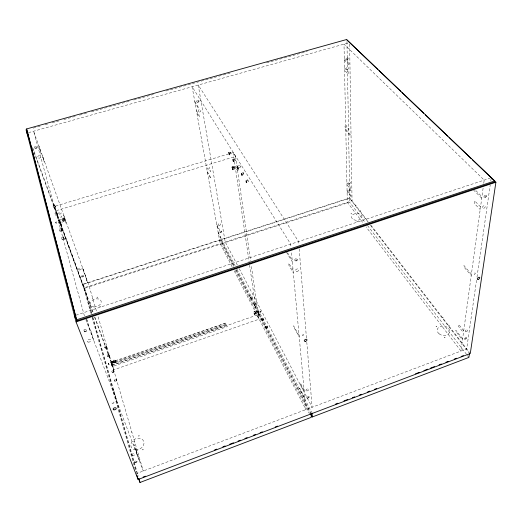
<?xml version="1.0" encoding="UTF-8"?>
<svg xmlns="http://www.w3.org/2000/svg" width="522" height="522" viewBox="0 0 522 522"><rect width="100%" height="100%" fill="white"/><g stroke="black" fill="none" stroke-linecap="round" stroke-linejoin="round"><path stroke-width="0.39" stroke-dasharray="2.61 1.96" d="M250.567 297.233L251.115 298.773L252.537 298.271L252.165 296.946L250.593 297.201L251.239 298.564M251.982 296.724L252.511 298.297M256.211 305.383L255.682 303.797L256.243 305.357L254.808 305.872L254.325 304.306L254.977 305.912L254.651 306.186L254.142 303.882L254.932 305.664M109.163 364.904C107.434 359.912 109.235 367.416 108.941 364.102M255.728 303.824L254.247 304.306L254.834 305.631M483.098 188.174L460.972 351.052L366.092 226.92M483.757 183.339L484.194 180.116L344.005 44.135L347.313 202.353L363.129 223.038M108.622 363.227L108.85 364.03M258.586 313.102L258.005 311.523L258.586 313.102L260.87 312.26L260.524 310.831L258.018 311.503L258.573 313.109L258.025 311.282L253.92 312.698L254.429 314.635L256.158 314.035A1.696 1.253 -8.6 0 1 258.331 314.622L258.866 315.647L259.656 315.373L258.025 311.282M476.534 280.288L466.681 348.892L136.438 473.578M476.997 277.058L490.204 185.042M490.784 181.01L491.13 178.589M263.878 319.973C264.445 317.794 260.798 318.263 262.142 320.071C263.453 321.376 264.086 319.464 263.303 318.374M267.238 325.898C267.075 327.085 268.38 328.247 267.518 326.322C265.222 324.188 265.352 329.943 267.786 327.535M237.784 168.091L237.132 166.205L237.745 168.136L240.485 167.236L240.166 165.513L237.158 166.185L237.764 168.117L237.105 165.865L232.173 167.366L232.799 169.859L234.887 169.219A2.023 1.201 -8.4 0 1 237.445 169.715L238.052 170.681L238.998 170.394L238.711 168.436L237.105 165.865M228.773 152.672L229.341 154.558L231.057 154.036L230.483 152.15L228.747 152.75L229.347 154.558L228.819 152.652L229.138 153.168M229.393 154.538C229.465 151.484 227.409 152.183 229.021 154.76M233.53 161.246L232.903 159.354L233.478 161.259L235.213 160.73L235.05 159.595L234.632 158.825L232.897 159.36L233.478 161.265L232.949 159.34M241.464 173.226L242.058 175.17L243.833 174.629L243.676 173.48L243.239 172.678L241.464 173.226L242.11 175.157L241.471 173.219L242.11 175.157M243.239 172.678L243.833 174.629M245.908 180.423L246.508 182.393L248.309 181.839L248.152 180.684L247.709 179.868L245.908 180.423L246.567 182.38M247.65 179.881L248.309 181.839M63.775 237.81L63.443 236.942L61.518 237.549L62.196 239.605L64.115 239.004L63.86 238.078L64.434 239.422L63.279 236.427L63.704 237.888M63.619 237.621L63.443 236.942L63.684 237.549M115.245 361.89L111.343 363.547L111.48 364.102L110.86 362.216L115.284 360.682L115.949 362.646L115.76 362.02L111.343 363.547L112.23 366.588L113.085 366.287L112.745 365.146A1.807 1.312 -22.2 0 1 114.077 363.292L226.763 324.227L111.343 363.547L110.938 362.425L111.323 363.514L113.652 362L226.502 322.864L110.86 362.216L111.741 365.256L112.23 366.588L227.801 326.426M254.808 305.872L254.279 304.28M62.196 239.605L61.524 237.543M261.874 318.87C262.559 321.924 262.129 318.766 262.148 319.288M262.416 320.501L262.37 319.908M265.796 326.4C266.488 329.486 266.05 326.283 266.076 326.831M266.344 328.044L266.35 327.653M230.483 152.15L231.011 154.055M234.632 158.825L235.161 160.75M114.788 381.308C118.905 381.112 113.587 377.191 114.501 380.531C115.055 382.241 114.507 380.127 114.227 379.592M94.508 317.056L113.816 369.778L259.003 319.196L251.226 265.209M113.692 371.631L113.894 372.336L112.341 372.878L111.786 371.181L113.339 370.646L113.692 371.638M113.718 360.317L114.396 360.082M253.96 311.81L254.586 311.595M254.429 314.635L254.214 313.265L255.956 312.665A1.696 1.253 -8.6 0 1 258.129 313.252L258.866 315.647M254.136 314.068L258.227 312.652L258.018 311.503M111.741 365.256L227.54 325.062M258.664 314.277L259.454 313.996M113.816 369.778L112.484 365.237L256.896 315.118L249.607 265.228M108.915 355.469L109.118 356.024L107.597 356.546L107.069 354.901L108.589 354.379L108.87 355.143L108.517 353.949L109.411 356.324L108.596 354.418L108.713 354.836M111.264 363.325L114.044 362.307A0.9 0.587 -18.6 0 1 114.09 361.244A0.9 0.587 -18.6 0 1 115.375 361.563A0.9 0.587 -18.6 0 1 114.037 362.307M105.32 348.657L104.785 347.013L105.32 348.657L106.821 348.141L106.677 347.776L107.121 348.363L106.22 346.079L106.736 347.933M104.791 347.052L106.286 346.504L106.612 347.587M75.99 315.21L489.838 178.25M32.54 147.308L82.678 284.288L349.76 197.871L368.493 222.065M91.696 314.218L83.22 284.438L220.702 239.944L234.248 265.966M233.876 265.985L222.235 243.598L221.543 239.676L349.557 198.243L367.971 222.052M83.22 284.438L84.623 288.281L221.4 243.872L233.386 266.996M222.235 243.598L349.629 202.229L365.035 222.274M59.273 229.243C62.418 226.346 62.307 233.562 59.697 230.672C58.882 228.382 59.652 229.921 59.945 231.272M62.503 218.62L63.332 218.366M232.29 166.831L233.047 166.603M58.823 220.264L64.226 218.614L65.087 221.152L62.81 221.85A2.173 1.279 -17.8 0 0 61.074 223.723L61.381 224.832L60.343 225.152L58.823 220.264L60.343 225.152M232.173 167.366L232.499 167.901L234.593 167.268A2.029 1.201 -8.4 0 1 237.158 167.758L238.052 170.681M62.914 220.088L63.743 219.834M233.08 168.117L233.836 167.882M59.515 222.189C60.441 217.022 47.143 227.755 64.917 220.538L65.087 221.152M232.473 169.324L237.393 167.816L238.998 170.394M59.632 223.227L60.682 222.907L61.381 224.832M237.764 168.723L238.711 168.436M55.6 215.273C59.873 215.958 55.371 210.209 55.091 213.896C55.795 216.167 55.502 214.529 54.941 213.289M53.505 207.573C58.059 207.841 52.585 202.738 53.081 206.451C53.773 208.578 53.29 206.523 52.859 205.616M235.552 156.417L233.145 152.574L54.392 206.425L55.606 210.855L235.552 156.417L250.645 261.176M110.86 362.216L114.964 361.107M33.212 128.118L41.068 125.919M44.996 124.823L48.135 123.942M52.063 122.846L59.919 120.647M63.847 119.551L76.414 116.034M79.553 115.16L87.409 112.961M91.337 111.858L129.821 101.098M133.749 99.996L153.383 94.502M165.95 90.991L230.359 72.976M266.488 62.868L307.334 51.443M28.449 132.66L348.043 43M57.029 213.335L56.787 212.728L57.688 215.175L56.611 212.232L57.113 213.916M246.43 182.863C247.702 179.633 243.728 178.909 246.371 182.817M241.823 175.522C243.604 173.545 239.513 171.072 241.679 175.32M111.786 371.181L112.341 372.878M113.62 371.416L113.202 370.222L114.031 372.76L113.496 371.266M344.311 58.842L349.342 63.886L349.362 65.257L344.337 60.206M475.842 190.582L481.943 196.696M473.428 189.884L481.734 198.23M344.5 67.945L348.154 71.677L348.2 74.065L344.553 70.32M480.56 206.882L474.505 200.696L474.165 203.339L480.201 209.531M107.069 354.901L107.356 355.678M345.786 129.365L350.471 134.767L350.49 135.948L345.812 130.539M471.412 274.187L463.967 265.6L463.81 266.866L471.242 275.453M54.686 205.068L55.567 207.482L54.503 204.572L54.836 205.655M346.902 182.778L350.151 186.896L350.184 188.755L346.941 184.638M463.725 330.759L458.694 324.384L458.447 326.322L463.464 332.697M347.065 190.569L351.456 196.2L351.469 197.225L347.091 191.594M462.629 338.863L455.889 330.217L455.758 331.281L462.479 339.926M370.985 225.282L469.376 352.37M370.463 225.269L469.493 353.316M367.521 225.504L466.896 354.836M467.392 355.482L468.887 357.426M228.988 154.714L229.549 155.001L229.288 153.305M233.112 161.415C235.494 162.453 230.874 155.321 233.145 161.461M240.264 166.048L240.538 166.472M237.314 166.949L237.582 167.373M234.345 167.503A1.011 0.796 -32.2 0 0 232.701 167.627A1.011 0.796 -32.2 0 0 233.334 168.86A1.011 0.796 -32.2 0 0 234.345 167.503C234.019 164.606 230.182 166.792 232.577 168.489M194.758 101.412L198.282 107.154L198.517 108.517L195 102.769M287.518 252.713L292.203 260.354M286.389 252.119L292.34 261.848M196.376 110.475L198.947 114.723L199.365 117.098L196.801 112.843M293.116 270.292L288.757 263.095L289.005 265.672L293.351 272.875M207.273 171.503L210.666 177.565L210.868 178.739L207.482 172.671M299.106 335.646L293.612 325.819L293.729 327.046L299.217 336.873M64.089 238.952L63.769 237.797M260.641 311.229L260.883 311.68M216.702 224.329L219.109 228.897L219.436 230.731L217.028 226.163M304.104 390.149L300.307 382.939L300.489 384.805L304.274 392.009M237.36 265.072L225.217 241.98L198.23 85.034L298.571 241.542L298.838 244.792M239.259 268.68L312.123 407.245L306.805 342.269M258.188 312.078L258.423 312.528M258.227 312.652L259.656 315.373M61.165 228.662L61.322 229.041M218.072 232.009L221.517 239.272L218.255 233.021M304.822 397.921L299.719 388.166L299.817 389.19L304.913 398.945M221.543 239.676L235.115 265.678M237.001 269.287L311.654 412.295M236.127 269.58L310.981 413.411M236.127 270.324L310.473 413.333M255.715 312.645C255.604 309.885 252.035 311.882 254.234 313.468M234.887 269.887L309.442 413.724M253.92 312.698L254.214 313.265M232.075 266.716L220.147 243.624L192.142 86.737L290.715 244.146L291.015 247.389M234.313 271.048L305.892 409.6L291.387 251.447M256.896 315.118L259.003 319.196M59.606 222.6L58.94 220.623M61.407 229.269L61.831 230.698L61.74 230.287M55.084 206.164L55.332 207.019L55.091 206.418M55.319 207.019L54.999 206.164M109.085 355.952L109 355.567M106.286 346.504L106.638 347.704M61.798 230.633L61.505 229.837M266.155 327.026C264.386 323.666 267.016 331.176 266.233 327.242M84.407 315.849L33.61 131.218L89.151 286.141L96.687 311.882M85.849 319.647L143.263 471.001L97.829 315.784M113.404 389.51L117.052 401.907M55.913 222.268L56.148 222.907M54.392 206.425L93.497 313.317M94.893 317.135L112.484 365.237M55.606 210.855L93.112 313.239M32.566 148.333L83.709 287.909L352.043 200.82L349.623 43.372M59.162 221.276L59.397 221.915M113.085 366.287L112.263 363.814A1.807 1.318 -22.1 0 1 113.6 361.961C111.773 359.906 115.799 358.627 115.355 361.413M62.797 218.17L63.031 218.809M113.979 359.978L114.135 360.421M114.422 361.485L114.586 361.929M63.214 219.638L63.443 220.277M266.2 326.935L266.416 327.568M116.21 380.407C117.476 383.017 115.258 376.349 115.93 379.553M61.596 230.091C63.345 233.758 60.291 224.943 61.42 229.582L61.159 228.669L61.263 229.086M251.069 297.971C249.262 294.297 251.526 301.559 251.062 298.179M116.275 380.649L116.067 379.983L116.171 380.355M57.113 213.85L57.244 214.294M106.612 347.574L106.821 348.102M113.679 371.781L113.809 372.219M107.323 355.782L107.61 356.559M131.159 431.838L131.283 432.268L131.192 431.935M61.374 229.51L61.511 229.908M63.658 237.823L63.795 238.228M90.332 291.974L90.306 291.961M113.607 371.566L113.711 371.925M115.956 379.69L116.269 380.44M63.534 237.425L63.697 237.875M106.331 346.758L106.475 347.163M113.398 370.946L113.535 371.351M115.851 379.363L115.995 379.768M115.284 360.682L115.473 361.315M85.425 275.74L87.435 282.643L85.066 274.742M139.433 460.919L135.864 448.972L139.067 459.954M83.011 269L84.479 274.063L82.365 267.199M136.947 454.355L133.913 444.457L136.275 452.594M56.872 213.107L56.774 212.728M63.547 237.38L63.436 236.955M64.128 216.336L66.059 223.116L63.71 215.181M84.623 288.281L91.989 314.127M92.883 317.259L138.213 476.214M92.59 317.35L137.214 474.087M64.226 218.614L64.402 219.227L62.111 219.925A2.179 1.279 -17.7 0 0 60.376 221.791L60.682 222.907M64.363 219.645C64.728 216.676 60.343 217.955 62.288 220.271M82.678 284.288L91.05 313.761M92.166 317.676L135.328 469.663M42.902 157.142L44.239 161.957L42.06 154.793M93.771 340.533L90.508 329.689L92.825 338.041M39.32 147.139L41.114 153.664L38.837 145.795M86.613 318.583L89.738 329.904M86.691 319.405L89.19 328.462M55.965 222.339L56.095 222.835M220.702 239.944L221.4 243.872M233.412 167.673L233.51 168.325M232.623 166.387L232.721 167.04M254.938 312.828L255.01 313.285M232.499 167.901L232.799 169.859M254.24 311.471L254.305 311.928M237.399 166.838L237.497 167.484M237.393 167.816L237.158 166.185M258.273 312.078L258.338 312.534M233.145 152.574L249.138 262.005M240.355 165.931L240.446 166.583M260.726 311.223L260.791 311.68M235.742 156.365L235.787 156.691M299.171 248.857L306.473 338.204M346.954 41.629L349.76 197.871M349.557 198.243L349.629 202.229M442.786 317.487L443.119 318.055L442.786 317.487M448.803 325.252L449.148 325.826L448.803 325.252M261.529 318.792C262.599 323.536 263.153 318.596 261.529 318.792M355.769 205.12L355.991 205.622L355.769 205.12M360.036 210.627L360.265 211.136L360.049 210.588M445.057 337.401L444.326 337.356L445.057 337.401M142.578 449.572C143.087 450.793 143.667 448.489 142.578 449.572M139.211 435.837C138.421 437.064 138.363 434.852 139.211 435.837M436.046 326.315L436.744 326.498L436.046 326.315M100.433 306.655L99.8 306.74L100.433 306.655M96.968 297.181L97.575 297.155L96.968 297.181M356.878 221.602L357.466 221.674L356.878 221.602M350.98 213.805L351.56 213.87L350.98 213.805M113.861 361.42L110.938 362.444L111.473 364.088L110.951 362.438L113.861 361.42M92.394 299.047L92.198 298.44L92.387 299.034M133.926 441.364L134.154 442.095L133.926 441.364M108.635 364.402L108.472 363.958L108.628 364.434M254.658 313.689A0.848 0.561 -27.7 0 0 255.76 312.782A0.848 0.561 -27.7 0 0 254.501 312.698A0.848 0.561 -27.7 0 0 254.658 313.689M62.797 220.747A1.083 0.848 -12.5 0 0 64.402 219.86A1.083 0.848 -12.5 0 0 62.784 219.266A1.083 0.848 -12.5 0 0 62.797 220.747M208.239 169.056A1.135 0.9 -29.5 0 0 209.355 167.549A1.135 0.9 -29.5 0 0 207.495 167.679A1.135 0.9 -29.5 0 0 208.239 169.056M197.753 102.345A1.233 1.051 -33.5 0 0 198.954 100.642A1.233 1.051 -33.5 0 0 196.924 100.72A1.233 1.051 -33.5 0 0 197.753 102.345M199.411 112.054A1.39 1.174 -32.7 0 0 200.774 110.135A1.39 1.174 -32.7 0 0 198.477 110.24A1.39 1.174 -32.7 0 0 199.411 112.054M220.356 232.531A1.064 0.783 -27.7 0 0 221.733 231.37A1.064 0.783 -27.7 0 0 220.114 231.168A1.064 0.783 -27.7 0 0 220.356 232.531M219.025 225.393A1.227 0.913 -27.9 0 0 220.617 224.049A1.227 0.913 -27.9 0 0 218.744 223.807A1.227 0.913 -27.9 0 0 219.025 225.393M59.351 214.007A1.214 0.946 -12 0 0 61.139 213.022A1.214 0.946 -12 0 0 59.332 212.356A1.214 0.946 -12 0 0 59.351 214.007M35.196 148.392A1.325 1.109 -6.3 0 0 37.14 147.315A1.325 1.109 -6.3 0 0 35.124 146.473A1.325 1.109 -6.3 0 0 35.196 148.392M38.55 158.016A1.494 1.24 -7.3 0 0 40.755 156.802A1.494 1.24 -7.3 0 0 38.484 155.863A1.494 1.24 -7.3 0 0 38.55 158.016M81.921 276.921A1.129 0.822 -15.4 0 0 83.592 275.994A1.129 0.822 -15.4 0 0 81.934 275.472A1.129 0.822 -15.4 0 0 81.921 276.921M79.253 269.907A1.305 0.959 -15.1 0 0 81.178 268.843A1.305 0.959 -15.1 0 0 79.259 268.223A1.305 0.959 -15.1 0 0 79.253 269.907M345.929 127.277A1.116 0.822 -42 0 0 346.765 125.639A1.116 0.822 -42 0 0 345.042 126.161A1.116 0.822 -42 0 0 345.929 127.277M347.104 59.802A1.22 0.933 -48 0 0 348.011 57.942A1.22 0.933 -48 0 0 346.151 58.471A1.22 0.933 -48 0 0 347.104 59.802M347.28 69.537A1.383 1.051 -47.1 0 0 348.304 67.449A1.383 1.051 -47.1 0 0 346.197 68.049A1.383 1.051 -47.1 0 0 347.28 69.537M349.244 191.163A1.037 0.724 -37.7 0 0 350.373 189.812A1.037 0.724 -37.7 0 0 348.807 189.956A1.037 0.724 -37.7 0 0 349.244 191.163M349.074 183.927A1.194 0.842 -38.1 0 0 350.373 182.367A1.194 0.842 -38.1 0 0 348.572 182.524A1.194 0.842 -38.1 0 0 349.074 183.927M295.824 261.059A1.625 1.103 -31.6 0 0 297.54 259.023A1.625 1.103 -31.6 0 0 294.989 259.336A1.625 1.103 -31.6 0 0 295.824 261.059M296.698 271.694A1.827 1.227 -31.2 0 0 298.63 269.411A1.827 1.227 -31.2 0 0 295.759 269.783A1.827 1.227 -31.2 0 0 296.698 271.694M307.478 398.162A1.344 0.757 -28.3 0 0 309.272 396.785A1.344 0.757 -28.3 0 0 307.367 396.785A1.344 0.757 -28.3 0 0 307.478 398.162M306.753 390.958A1.553 0.881 -28.4 0 0 308.828 389.353A1.553 0.881 -28.4 0 0 306.616 389.34A1.553 0.881 -28.4 0 0 306.753 390.958M84.29 331.809A1.768 1.201 -16.4 0 0 86.893 330.374A1.768 1.201 -16.4 0 0 84.323 329.682A1.768 1.201 -16.4 0 0 84.29 331.809M88.074 342.054A1.99 1.331 -16.8 0 0 91.011 340.429A1.99 1.331 -16.8 0 0 88.12 339.685A1.99 1.331 -16.8 0 0 88.074 342.054M135.028 462.629A1.442 0.809 -20.3 0 0 137.162 461.441A1.442 0.809 -20.3 0 0 135.152 461.141A1.442 0.809 -20.3 0 0 135.028 462.629M132.223 455.817A1.67 0.94 -20.1 0 0 134.689 454.447A1.67 0.94 -20.1 0 0 132.36 454.081A1.67 0.94 -20.1 0 0 132.223 455.817M485.134 197.492A1.592 0.959 -41.2 0 0 486.55 195.313A1.592 0.959 -41.2 0 0 484.22 196.089A1.592 0.959 -41.2 0 0 485.134 197.492M483.613 208.376A1.794 1.07 -40.7 0 0 485.206 205.942A1.794 1.07 -40.7 0 0 482.576 206.829A1.794 1.07 -40.7 0 0 483.613 208.376M465.056 339.215A1.298 0.685 -34.9 0 0 466.577 337.682A1.298 0.685 -34.9 0 0 464.743 338.015A1.298 0.685 -34.9 0 0 465.056 339.215M466.061 331.698A1.501 0.796 -35.2 0 0 467.823 329.917A1.501 0.796 -35.2 0 0 465.702 330.296A1.501 0.796 -35.2 0 0 466.061 331.698M353.857 219.782A5.24 3.4 -1.1 0 0 361.981 217.067A5.24 3.4 -1.1 0 0 354.425 213.896A5.24 3.4 -1.1 0 0 353.857 219.782M439.087 333.852A6.368 4.659 8.8 0 0 449.625 332.351A6.368 4.659 8.8 0 0 441.723 326.159A6.368 4.659 8.8 0 0 439.087 333.852M60.552 217.237A0.783 0.613 -12.2 0 0 61.707 216.597A0.783 0.613 -12.2 0 0 60.539 216.173A0.783 0.613 -12.2 0 0 60.552 217.237M112.465 403.349A1.018 0.626 -18.8 0 0 113.972 402.514A1.018 0.626 -18.8 0 0 112.524 402.221A1.018 0.626 -18.8 0 0 112.465 403.349M35.418 148.033A0.855 0.711 -6.3 0 0 36.67 147.348A0.855 0.711 -6.3 0 0 35.372 146.799A0.855 0.711 -6.3 0 0 35.418 148.033M82.124 276.634A0.724 0.529 -15.4 0 0 83.2 276.04A0.724 0.529 -15.4 0 0 82.13 275.707A0.724 0.529 -15.4 0 0 82.124 276.634M84.603 331.385A1.135 0.77 -16.4 0 0 86.28 330.465A1.135 0.77 -16.4 0 0 84.623 330.021A1.135 0.77 -16.4 0 0 84.603 331.385M135.296 462.309A0.927 0.515 -20.3 0 0 136.666 461.552A0.927 0.515 -20.3 0 0 135.374 461.357A0.927 0.515 -20.3 0 0 135.296 462.309M135.583 449.84A6.884 5.54 -27.5 0 0 143.804 441.612A6.884 5.54 -27.5 0 0 132.777 440.607A6.884 5.54 -27.5 0 0 135.583 449.84M94.019 307.001A5.696 3.856 -19.8 0 0 101.144 301.103A5.696 3.856 -19.8 0 0 92.074 300.607A5.696 3.856 -19.8 0 0 94.019 307.001M348.376 129.763A0.718 0.529 -41.8 0 0 348.918 128.706A0.718 0.529 -41.8 0 0 347.802 129.045A0.718 0.529 -41.8 0 0 348.376 129.763M474.198 274.383A0.92 0.515 -37.5 0 0 475.274 273.26A0.92 0.515 -37.5 0 0 473.989 273.443A0.92 0.515 -37.5 0 0 474.198 274.383M347.097 59.423A0.79 0.6 -48 0 0 347.678 58.229A0.79 0.6 -48 0 0 346.484 58.568A0.79 0.6 -48 0 0 347.097 59.423M349.329 190.856A0.666 0.463 -37.7 0 0 350.053 189.995A0.666 0.463 -37.7 0 0 349.042 190.086A0.666 0.463 -37.7 0 0 349.329 190.856M485.192 197.068A1.024 0.613 -41.2 0 0 486.106 195.665A1.024 0.613 -41.2 0 0 484.605 196.168A1.024 0.613 -41.2 0 0 485.192 197.068M465.2 338.889A0.835 0.437 -34.9 0 0 466.179 337.904A0.835 0.437 -34.9 0 0 464.998 338.119A0.835 0.437 -34.9 0 0 465.2 338.889M210.066 171.862A0.731 0.581 -29.5 0 0 210.784 170.89A0.731 0.581 -29.5 0 0 209.583 170.981A0.731 0.581 -29.5 0 0 210.066 171.862M302.466 335.692A0.946 0.581 -29.4 0 0 303.465 334.556A0.946 0.581 -29.4 0 0 301.99 334.804A0.946 0.581 -29.4 0 0 302.466 335.692M197.799 101.947A0.79 0.672 -33.5 0 0 198.569 100.857A0.79 0.672 -33.5 0 0 197.264 100.909A0.79 0.672 -33.5 0 0 197.799 101.947M220.493 232.231A0.685 0.502 -27.7 0 0 221.38 231.487A0.685 0.502 -27.7 0 0 220.336 231.357A0.685 0.502 -27.7 0 0 220.493 232.231M295.935 260.615A1.044 0.711 -31.6 0 0 297.031 259.303A1.044 0.711 -31.6 0 0 295.393 259.506A1.044 0.711 -31.6 0 0 295.935 260.615M307.68 397.836A0.861 0.483 -28.3 0 0 308.828 396.948A0.861 0.483 -28.3 0 0 307.602 396.948A0.861 0.483 -28.3 0 0 307.68 397.836"/><path stroke-width="0.78" d="M494.752 180.919L494.595 181.989L76.858 320.873L26.589 128.947L346.588 39.522L494.752 180.919L76.46 319.869M469.493 353.316L468.887 357.426L312.352 416.947L310.851 414.057M472.443 159.83L495.9 182.224L470.27 353.524L138.121 479.503L76.049 321.891L26.1 129.71L28.057 135.067M138.552 478.791L140 482.478L311.314 417.339L310.981 413.411M143.113 477.062L145.39 476.194M214.516 449.99L216.793 449.122M222.868 446.819L225.145 445.958M229.706 444.229L233.504 442.786M238.065 441.064L240.342 440.196M244.896 438.467L247.18 437.606M253.255 435.302L255.532 434.434M260.093 432.712L262.37 431.844M275.283 426.95L277.56 426.082M335.613 404.08L337.891 403.212M343.978 400.903L347.782 399.461M352.343 397.731L354.627 396.87M359.195 395.134L361.472 394.273M367.56 391.963L369.844 391.102M374.404 389.366L376.688 388.505M415.486 373.798L419.29 372.356M423.851 370.62L427.655 369.178M430.696 368.03L434.5 366.588M439.067 364.852L441.351 363.991M445.912 362.261L448.196 361.394M454.277 359.084L456.561 358.222M461.128 356.493L463.406 355.626M76.049 321.891L495.9 182.224M346.928 39.998L377.824 69.491M378.998 70.614L400.739 91.376M401.914 92.498L423.662 113.254M425.423 114.938L447.759 136.262M448.933 137.384L471.268 158.708M74.444 315.719L75.338 317.996M26.974 133.077L28.371 136.888M26.589 128.947L76.858 320.873M138.885 478.563L140 482.478M136.855 475.059L138.121 479.503M312.025 413.019L312.352 416.947M305.357 341.362A1.481 0.9 -29.4 0 0 306.929 339.6A1.481 0.9 -29.4 0 0 304.62 339.985A1.481 0.9 -29.4 0 0 305.357 341.362M113.874 409.809A1.599 0.972 -18.9 0 0 116.236 408.498A1.599 0.972 -18.9 0 0 113.966 408.047A1.599 0.972 -18.9 0 0 113.874 409.809M478.061 279.387A1.442 0.803 -37.4 0 0 479.751 277.639A1.442 0.803 -37.4 0 0 477.754 277.932A1.442 0.803 -37.4 0 0 478.061 279.387"/></g></svg>
